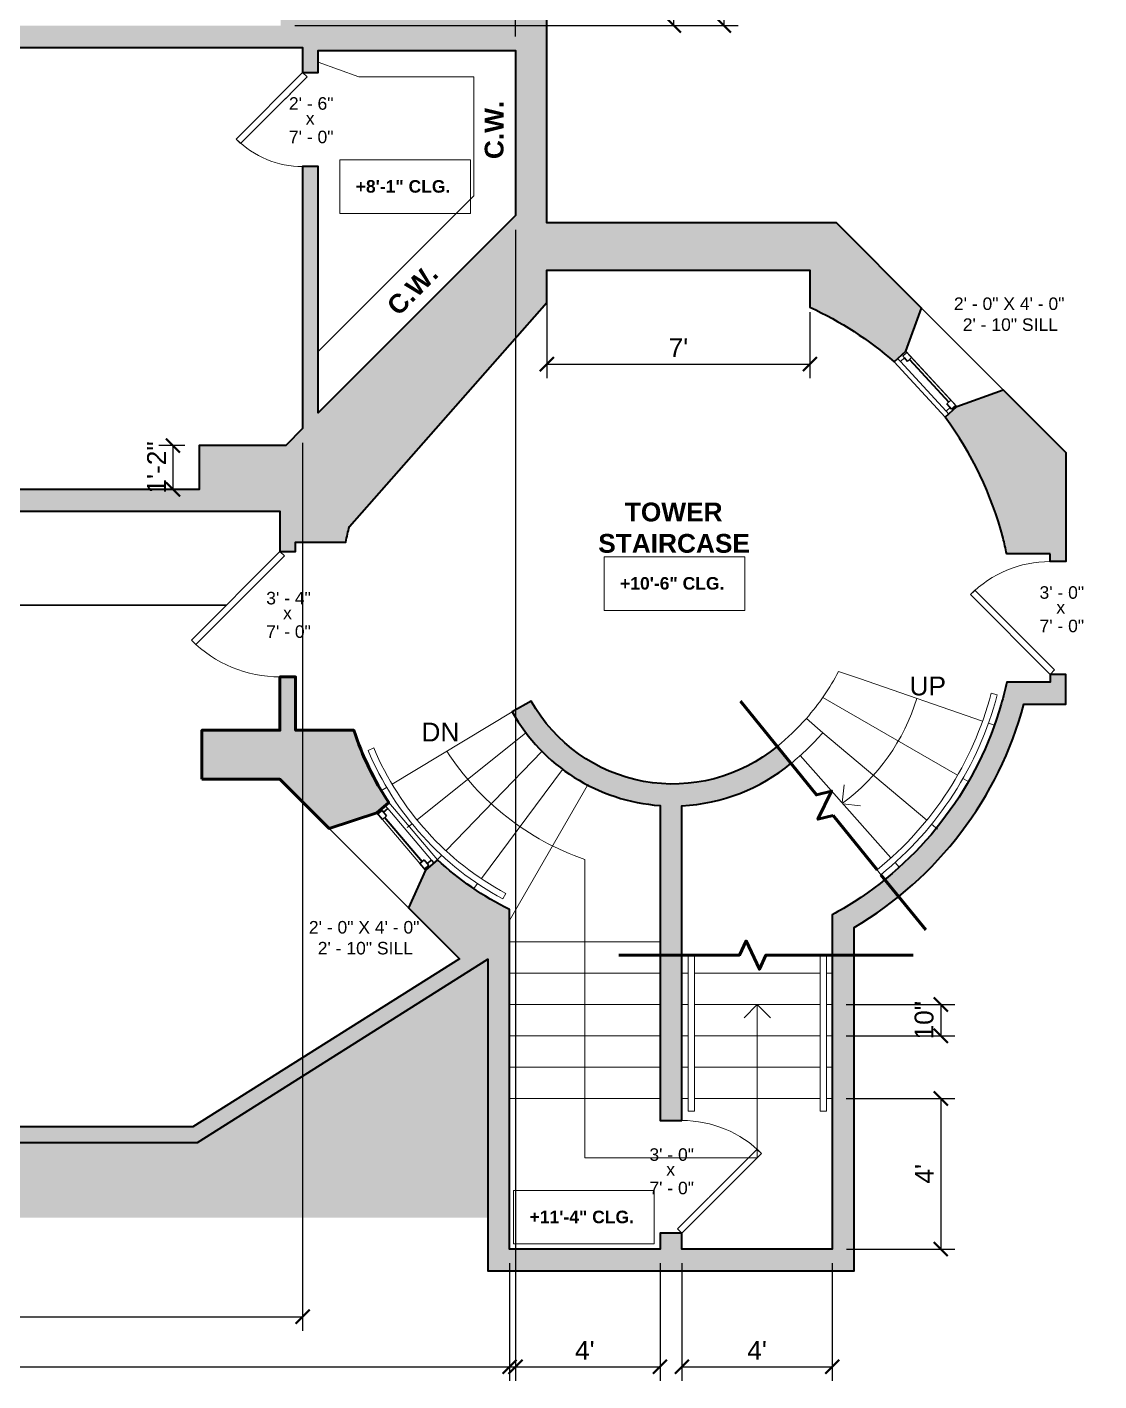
# Model space of a CAD drawing. Header units: inches. Extents: x -2078 to 106214, y -964 to 6385.
# Drawn here: x 40969 to 41311.2, y 3592.8 to 4024.7 of the extents above; entities that cross this region are included whole.
import ezdxf

# ---------------------------------------------------------------- set-up
doc = ezdxf.new("R2010")
doc.units = ezdxf.units.IN
doc.header["$MEASUREMENT"] = 0
doc.linetypes.add('HIDDEN2', pattern=[0.1875, 0.125, -0.0625])
for name, color, linetype, lineweight in [('A-ANNO', 2, 'Continuous', 5), ('A-ANNO-DIMS', 1, 'Continuous', 9), ('A-CASE', 4, 'Continuous', 9), ('A-DETAIL-1', 4, 'Continuous', 40), ('A-DETL-THIN', 151, 'Continuous', 9), ('A-DOOR', 1, 'Continuous', 18), ('A-GLAZ', 2, 'Continuous', 30), ('A-HIDDEN', 2, 'HIDDEN2', 18), ('A-STRS', 4, 'Continuous', 9), ('A-WALL', 3, 'Continuous', 40), ('A-WINDOWS', 2, 'Continuous', 18)]:
    doc.layers.add(name, color=color, linetype=linetype, lineweight=lineweight)
doc.layers.add('A-HATCH', color=9, linetype='Continuous')
doc.styles.add('Arial', font='arial.ttf')
doc.styles.add('Arial_1', font='arial.ttf', dxfattribs={"height": 0.0625})
doc.styles.add('Arial_2', font='arial.ttf', dxfattribs={"height": 2.999999999999998})
doc.styles.add('Arial_B', font='arialbd.ttf', dxfattribs={"height": 4.499999999999999})
doc.styles.add('Arial_B_1', font='arialbd.ttf', dxfattribs={"height": 3})
doc.styles.add('JC', font='arial.ttf', dxfattribs={"height": 0.125})
doc.dimstyles.new('JC-DIMS', dxfattribs={"dimtxt": 0.125, "dimasz": 0.09375, "dimexe": 0.09375, "dimexo": 0.09375, "dimgap": 0.046875, "dimtad": 1, "dimdec": 1, "dimzin": 0, "dimdsep": 46, "dimlunit": 4, "dimtxsty": 'JC', "dimblk": 'ARCHTICK', "dimcen": 0.09, "dimclrd": 1, "dimclre": 1, "dimclrt": 256, "dimadec": 0, "dimazin": 0, "dimtfac": 1, "dimtdec": 1, "dimtofl": 0, "dimtmove": 1, "dimatfit": 3, "dimfxl": 1, "dimtolj": 1, "dimtzin": 0, "dimarcsym": 0})

# ---------------------------------------------------------------- blocks, each defined once
blk = doc.blocks.new('JC_DOOR_SINGLE PANEL - SINGLE DOOR-1500334-4-2nd Floor - Auditorium')
at = {"layer": 'A-DOOR', "lineweight": 30}
for p, q in [((-6.213203435596375, 23.71320343565705), (-7.627416997969474, 22.29898987328396)), ((-7.627416997969474, 22.29898987328396), (13.5857864376269, 1.085786437687486)), ((15, 2.50000000006058), (-6.213203435596378, 23.71320343565705)), ((13.5857864376269, 1.085786437687486), (15, 2.50000000006058))]:
    blk.add_line(p, q, dxfattribs=at)
at = {"layer": 'A-DOOR', "lineweight": 9}
blk.add_arc((15, 2.50000000006058), 29.99999999999997, 135.0000000000004, 180.0000000000004, dxfattribs=at)
blk = doc.blocks.new('JC_DOOR_SINGLE PANEL - SINGLE DOOR-1511517-4-2nd Floor - Auditorium')
at = {"layer": 'A-DOOR', "lineweight": 30}
for p, q in [((-8.284271247461836, 30.78427124752256), (-9.698484809834936, 29.37005768514947)), ((20, 2.500000000060593), (-8.284271247461836, 30.78427124752256)), ((-9.698484809834936, 29.37005768514947), (18.5857864376269, 1.085786437687499)), ((18.5857864376269, 1.085786437687499), (20, 2.500000000060593))]:
    blk.add_line(p, q, dxfattribs=at)
at = {"layer": 'A-DOOR', "lineweight": 9}
blk.add_arc((20, 2.500000000060596), 39.99999999999996, 135.0000000000004, 180.0000000000005, dxfattribs=at)
blk = doc.blocks.new('JC_DOOR_SINGLE PANEL - SINGLE DOOR-1500512-4-2nd Floor - Auditorium')
at = {"layer": 'A-DOOR', "lineweight": 30}
for p, q in [((-7.455844122715644, 28.95584412277636), (-8.870057685088742, 27.54163056040327)), ((-8.870057685088742, 27.54163056040327), (16.58578643762691, 2.085786437687495)), ((18.00000000000001, 3.500000000060589), (-7.455844122715649, 28.95584412277636)), ((16.58578643762691, 2.085786437687495), (18.00000000000001, 3.500000000060589))]:
    blk.add_line(p, q, dxfattribs=at)
at = {"layer": 'A-DOOR', "lineweight": 9}
blk.add_arc((18.00000000000001, 3.500000000060588), 35.99999999999997, 134.9999999999997, 179.9999999999997, dxfattribs=at)
blk = doc.blocks.new('JC_FIXED WINDOW - MUNTIN - FIXED WINDOW-1488686-4-2nd Floor - Auditorium')
at = {"layer": 'A-GLAZ'}
for p, q in [((-12.00000000000005, 2.4575604111682), (-12.00000000000005, -2.500000000000146)), ((-9.250000000000131, 2.499999999999852), (-11.64436903734938, 2.499999999999852)), ((-11.50000000000012, 2.499999999999852), (-11.50000000000012, 0.7499999999998727)), ((-11.50000000000012, 0.7499999999998727), (-10.75000000000012, 0.7499999999998727)), ((-9.250000000000131, 0.7499999999998727), (-10.75000000000012, 0.7499999999998727)), ((-10.75000000000012, 0.7499999999998727), (-10.75000000000012, -1.000000000000034)), ((-9.250000000000131, 2.499999999999852), (-9.250000000000131, 0.7499999999998727)), ((9.25000000000032, 2.499999999999852), (11.53040599256397, 2.499999999999852)), ((9.25000000000032, 2.499999999999852), (9.25000000000032, 0.7499999999998653)), ((9.25000000000032, 0.7499999999998653), (11.50000000000018, 0.7499999999998653)), ((10.75000000000017, 0.7499999999998653), (10.75000000000017, -1.000000000000034)), ((11.50000000000018, 2.499999999999852), (11.50000000000018, 0.7499999999998653)), ((11.99999999999993, 2.463729070849168), (11.99999999999993, -2.500000000000146)), ((-12.00000000000005, -1.000000000000034), (-10.75000000000012, -1.000000000000034)), ((10.75000000000017, -1.000000000000034), (11.99999999999993, -1.000000000000034))]:
    blk.add_line(p, q, dxfattribs=at)
at = {"layer": 'A-GLAZ', "lineweight": 9}
for p, q in [((9.25000000000032, 2.499999999999852), (-9.250000000000133, 2.499999999999852)), ((10.75000000000017, -1.000000000000034), (-10.75000000000012, -1.000000000000034))]:
    blk.add_line(p, q, dxfattribs=at)
at = {"layer": 'A-GLAZ', "lineweight": 40}
blk.add_line((-9.250000000000131, 1.624999999998128), (9.250000000000322, 1.624999999998128), dxfattribs=at)
at = {"layer": 'A-WINDOWS'}
for p, q in [((11.53040599256454, 2.499999999999767), (-11.64436903735198, 2.499999999999767)), ((-12.00000000000005, -2.500000000000146), (11.99999999999993, -2.500000000000146))]:
    blk.add_line(p, q, dxfattribs=at)
blk = doc.blocks.new('JC_FIXED WINDOW - MUNTIN - FIXED WINDOW-V7-4-2nd Floor - Auditorium')
at = {"layer": 'A-GLAZ'}
for p, q in [((-9.250000000000131, 2.499999999999852), (-12.00000000000005, 2.499999999999852)), ((-11.50000000000012, 2.499999999999852), (-11.50000000000012, 0.7499999999998727)), ((-11.50000000000012, 0.7499999999998727), (-10.75000000000012, 0.7499999999998727)), ((-9.250000000000131, 0.7499999999998727), (-10.75000000000012, 0.7499999999998727)), ((-10.75000000000012, 0.7499999999998727), (-10.75000000000012, -1.000000000000034)), ((-9.250000000000131, 2.499999999999852), (-9.250000000000131, 0.7499999999998727)), ((9.25000000000032, 2.499999999999852), (11.99999999999993, 2.499999999999852)), ((9.25000000000032, 2.499999999999852), (9.25000000000032, 0.7499999999998653)), ((9.25000000000032, 0.7499999999998653), (11.50000000000018, 0.7499999999998653)), ((10.75000000000017, 0.7499999999998653), (10.75000000000017, -1.000000000000034)), ((11.50000000000018, 2.499999999999852), (11.50000000000018, 0.7499999999998653)), ((-12.00000000000005, -1.000000000000034), (-10.75000000000012, -1.000000000000034)), ((10.75000000000017, -1.000000000000034), (11.99999999999993, -1.000000000000034))]:
    blk.add_line(p, q, dxfattribs=at)
at = {"layer": 'A-GLAZ', "lineweight": 9}
for p, q in [((9.25000000000032, 2.499999999999852), (-9.250000000000133, 2.499999999999852)), ((10.75000000000017, -1.000000000000034), (-10.75000000000012, -1.000000000000034))]:
    blk.add_line(p, q, dxfattribs=at)
at = {"layer": 'A-GLAZ', "lineweight": 40}
blk.add_line((-9.250000000000131, 1.624999999998128), (9.250000000000322, 1.624999999998128), dxfattribs=at)
at = {"layer": 'A-WINDOWS'}
for p, q in [((11.99999999999993, 2.499999999999767), (-12.00000000000005, 2.499999999999767)), ((-12.00000000000005, -2.500000000000146), (11.99999999999993, -2.500000000000146))]:
    blk.add_line(p, q, dxfattribs=at)
blk = doc.blocks.new('JC_DOOR_SINGLE PANEL - SINGLE DOOR-1489136-4-2nd Floor - Auditorium')
at = {"layer": 'A-DOOR', "lineweight": 30}
for p, q in [((-8.870057685088748, -26.54163056040327), (16.5857864376269, -1.085786437687494)), ((18, -2.500000000060588), (-7.455844122715654, -27.95584412277636)), ((16.5857864376269, -1.085786437687494), (18, -2.500000000060588)), ((-7.455844122715649, -27.95584412277636), (-8.870057685088748, -26.54163056040327))]:
    blk.add_line(p, q, dxfattribs=at)
at = {"layer": 'A-DOOR', "lineweight": 9}
blk.add_arc((18, -2.500000000060589), 36.00000000000003, 180.0000000000003, 225, dxfattribs=at)
blk = doc.blocks.new('_ArchTick')
at = {"color": 0, "linetype": 'ByBlock', "const_width": 0.15}
blk.add_lwpolyline([(-0.5, -0.5), (0.5, 0.5)], dxfattribs=at)
blk = doc.blocks.new('*D1683')
at = {"layer": 'A-ANNO-DIMS', "color": 1, "lineweight": -2, "transparency": 16777216}
for p, q in [((41019.37293186503, 3891.237273629057), (41011.04608890446, 3891.237273629057)), ((41015.54608890446, 3891.237273629057), (41015.54608890446, 3877.237273629057)), ((41016.70294315385, 3877.237273629057), (41011.04608890446, 3877.237273629057))]:
    blk.add_line(p, q, dxfattribs=at)
at = {"layer": 'Defpoints', "color": 0, "transparency": 16777216}
for p in [(41023.87293186503, 3891.237273629057), (41015.54608890446, 3877.237273629057), (41021.20294315385, 3877.237273629057)]:
    blk.add_point(p, dxfattribs=at)
at = {"layer": 'A-ANNO-DIMS', "color": 1, "lineweight": -2, "transparency": 16777216, "xscale": 4.5, "yscale": 4.5, "zscale": 4.5}
for p, rotation in [((41015.54608890446, 3891.237273629057), 90), ((41015.54608890446, 3877.237273629057), 270)]:
    blk.add_blockref('_ArchTick', p, dxfattribs=dict(at, rotation=rotation))
at = {"layer": 'A-ANNO-DIMS', "color": 2, "transparency": 16777216, "insert": (41010.28381059605, 3884.237273629057), "char_height": 6, "width": 0.4008442219446325, "attachment_point": 5, "rotation": 90, "style": 'JC'}
blk.add_mtext('\\A1;1\'-2"', dxfattribs=at)
blk = doc.blocks.new('*D1689')
at = {"layer": 'A-ANNO-DIMS', "color": 1, "lineweight": -2, "transparency": 16777216}
for p, q in [((41061.94032268715, 4031.737273629054), (41061.94032268715, 4076.653479772387)), ((41124.91903848502, 4021.737273629054), (41124.91903848502, 4076.653479772387)), ((41061.94032268715, 4072.153479772387), (41124.91903848502, 4072.153479772387))]:
    blk.add_line(p, q, dxfattribs=at)
at = {"layer": 'Defpoints', "color": 0, "transparency": 16777216}
for p in [(41124.91903848502, 4072.153479772387), (41061.94032268715, 4027.237273629054), (41124.91903848502, 4017.237273629054)]:
    blk.add_point(p, dxfattribs=at)
at = {"layer": 'A-ANNO-DIMS', "color": 1, "lineweight": -2, "transparency": 16777216, "xscale": 4.5, "yscale": 4.5, "zscale": 4.5, "rotation": 180}
blk.add_blockref('_ArchTick', (41061.94032268715, 4072.153479772387), dxfattribs=at)
at = {"layer": 'A-ANNO-DIMS', "color": 1, "lineweight": -2, "transparency": 16777216, "xscale": 4.5, "yscale": 4.5, "zscale": 4.5}
blk.add_blockref('_ArchTick', (41124.91903848502, 4072.153479772387), dxfattribs=at)
at = {"layer": 'A-ANNO-DIMS', "color": 2, "transparency": 16777216, "insert": (41093.42968058609, 4077.468964083438), "char_height": 6, "width": 0.4008442219446325, "attachment_point": 5, "style": 'JC'}
blk.add_mtext('\\A1;5\'-3"', dxfattribs=at)
blk = doc.blocks.new('*D1691')
at = {"layer": 'A-ANNO-DIMS', "color": 1, "lineweight": -2, "transparency": 16777216}
for p, q in [((41056.94032268715, 3892.11999309756), (41056.94032268715, 3608.771189835277)), ((40682.91903848502, 3872.737273629055), (40682.91903848502, 3608.771189835277)), ((40682.91903848502, 3613.271189835277), (41056.94032268715, 3613.271189835277))]:
    blk.add_line(p, q, dxfattribs=at)
at = {"layer": 'Defpoints', "color": 0, "transparency": 16777216}
for p in [(41056.94032268715, 3896.61999309756), (40682.91903848502, 3877.237273629055), (41056.94032268715, 3613.271189835277)]:
    blk.add_point(p, dxfattribs=at)
at = {"layer": 'A-ANNO-DIMS', "color": 1, "lineweight": -2, "transparency": 16777216, "xscale": 4.5, "yscale": 4.5, "zscale": 4.5, "rotation": 180}
blk.add_blockref('_ArchTick', (40682.91903848502, 3613.271189835277), dxfattribs=at)
at = {"layer": 'A-ANNO-DIMS', "color": 1, "lineweight": -2, "transparency": 16777216, "xscale": 4.5, "yscale": 4.5, "zscale": 4.5}
blk.add_blockref('_ArchTick', (41056.94032268715, 3613.271189835277), dxfattribs=at)
at = {"layer": 'A-ANNO-DIMS', "color": 2, "transparency": 16777216, "insert": (40869.92968058609, 3618.586674146328), "char_height": 6, "width": 0.4873700672102141, "attachment_point": 5, "style": 'JC'}
blk.add_mtext('\\A1;31\'-2"', dxfattribs=at)
blk = doc.blocks.new('*D1697')
at = {"layer": 'A-ANNO-DIMS', "color": 1, "lineweight": -2, "transparency": 16777216}
for p, q in [((41124.91903848502, 3960.098708895437), (41124.91903848502, 3592.771189835277)), ((39901.91903848502, 3879.737273629056), (39901.91903848502, 3592.771189835277)), ((39901.91903848502, 3597.271189835277), (41124.91903848502, 3597.271189835277))]:
    blk.add_line(p, q, dxfattribs=at)
at = {"layer": 'Defpoints', "color": 0, "transparency": 16777216}
for p in [(41124.91903848502, 3964.598708895437), (39901.91903848502, 3884.237273629056), (41124.91903848502, 3597.271189835277)]:
    blk.add_point(p, dxfattribs=at)
at = {"layer": 'A-ANNO-DIMS', "color": 1, "lineweight": -2, "transparency": 16777216, "xscale": 4.5, "yscale": 4.5, "zscale": 4.5, "rotation": 180}
blk.add_blockref('_ArchTick', (39901.91903848502, 3597.271189835277), dxfattribs=at)
at = {"layer": 'A-ANNO-DIMS', "color": 1, "lineweight": -2, "transparency": 16777216, "xscale": 4.5, "yscale": 4.5, "zscale": 4.5}
blk.add_blockref('_ArchTick', (41124.91903848502, 3597.271189835277), dxfattribs=at)
at = {"layer": 'A-ANNO-DIMS', "color": 2, "transparency": 16777216, "insert": (40513.41903848502, 3602.584627761607), "char_height": 6, "width": 0.6604217577413769, "attachment_point": 5, "style": 'JC'}
blk.add_mtext('\\A1;101\'-11"', dxfattribs=at)
blk = doc.blocks.new('JC- existing door Tag_quad - JC- existing door Tag_quad-839775-4-2nd Floor - Auditorium')
at = {"layer": 'A-ANNO', "insert": (-0.02341994732511942, 0.03775386436731789), "char_height": 0.0625, "width": 0.05049999999999999, "attachment_point": 1, "style": 'Arial_1', "bg_fill": 3, "box_fill_scale": 1.25, "bg_fill_color": 256, "bg_fill_true_color": 13158600, "bg_fill_transparency": 0}
blk.add_mtext('x', dxfattribs=at)
blk = doc.blocks.new('*D1721')
at = {"layer": 'A-ANNO-DIMS', "color": 1, "lineweight": -2, "transparency": 16777216}
for p, q in [((41067.41903848504, 4243.2432335413), (41179.97307160436, 4243.2432335413)), ((41175.47307160436, 4025.237273629056), (41175.47307160436, 4243.2432335413)), ((41054.41903848504, 4025.237273629056), (41179.97307160436, 4025.237273629056))]:
    blk.add_line(p, q, dxfattribs=at)
at = {"layer": 'Defpoints', "color": 0, "transparency": 16777216}
for p in [(41062.91903848504, 4243.2432335413), (41175.47307160436, 4243.2432335413), (41049.91903848504, 4025.237273629056)]:
    blk.add_point(p, dxfattribs=at)
at = {"layer": 'A-ANNO-DIMS', "color": 1, "lineweight": -2, "transparency": 16777216, "xscale": 4.5, "yscale": 4.5, "zscale": 4.5}
for p, rotation in [((41175.47307160436, 4243.2432335413), 90), ((41175.47307160436, 4025.237273629056), 270)]:
    blk.add_blockref('_ArchTick', p, dxfattribs=dict(at, rotation=rotation))
at = {"layer": 'A-ANNO-DIMS', "color": 2, "transparency": 16777216, "insert": (41170.15963367802, 4134.240253585165), "char_height": 6, "width": 0.4873700672102141, "attachment_point": 5, "rotation": 90, "style": 'JC'}
blk.add_mtext('\\A1;18\'-2"', dxfattribs=at)
blk = doc.blocks.new('*D1723')
at = {"layer": 'A-ANNO-DIMS', "color": 1, "lineweight": -2, "transparency": 16777216}
for p, q in [((41054.41903848504, 4632.249193453544), (41195.97307160436, 4632.249193453544)), ((41191.47307160436, 4025.237273629056), (41191.47307160436, 4632.249193453544)), ((41054.41903848504, 4025.237273629056), (41195.97307160436, 4025.237273629056))]:
    blk.add_line(p, q, dxfattribs=at)
at = {"layer": 'Defpoints', "color": 0, "transparency": 16777216}
for p in [(41049.91903848504, 4632.249193453544), (41191.47307160436, 4632.249193453544), (41049.91903848504, 4025.237273629056)]:
    blk.add_point(p, dxfattribs=at)
at = {"layer": 'A-ANNO-DIMS', "color": 1, "lineweight": -2, "transparency": 16777216, "xscale": 4.5, "yscale": 4.5, "zscale": 4.5}
for p, rotation in [((41191.47307160436, 4632.249193453544), 90), ((41191.47307160436, 4025.237273629056), 270)]:
    blk.add_blockref('_ArchTick', p, dxfattribs=dict(at, rotation=rotation))
at = {"layer": 'A-ANNO-DIMS', "color": 2, "transparency": 16777216, "insert": (41186.15963367802, 4328.743233541288), "char_height": 6, "width": 0.4873700672102141, "attachment_point": 5, "rotation": 90, "style": 'JC'}
blk.add_mtext('\\A1;50\'-7"', dxfattribs=at)
blk = doc.blocks.new('*D1731')
at = {"layer": 'A-ANNO-DIMS', "color": 1, "lineweight": -2, "transparency": 16777216}
for p, q in [((41123.03881315676, 3630.363406969427), (41123.03881315676, 3592.771189835277)), ((41171.03881315676, 3630.363406969427), (41171.03881315676, 3592.771189835277)), ((41123.03881315676, 3597.271189835277), (41171.03881315676, 3597.271189835277))]:
    blk.add_line(p, q, dxfattribs=at)
at = {"layer": 'Defpoints', "color": 0, "transparency": 16777216}
for p in [(41123.03881315676, 3634.863406969427), (41171.03881315676, 3634.863406969427), (41171.03881315676, 3597.271189835277)]:
    blk.add_point(p, dxfattribs=at)
at = {"layer": 'A-ANNO-DIMS', "color": 1, "lineweight": -2, "transparency": 16777216, "xscale": 4.5, "yscale": 4.5, "zscale": 4.5, "rotation": 180}
blk.add_blockref('_ArchTick', (41123.03881315676, 3597.271189835277), dxfattribs=at)
at = {"layer": 'A-ANNO-DIMS', "color": 1, "lineweight": -2, "transparency": 16777216, "xscale": 4.5, "yscale": 4.5, "zscale": 4.5}
blk.add_blockref('_ArchTick', (41171.03881315676, 3597.271189835277), dxfattribs=at)
at = {"layer": 'A-ANNO-DIMS', "color": 2, "transparency": 16777216, "insert": (41147.03881315676, 3602.521189835277), "char_height": 6, "width": 0.4008442219446325, "attachment_point": 5, "style": 'JC'}
blk.add_mtext("\\A1;4'", dxfattribs=at)
blk = doc.blocks.new('*D1733')
at = {"layer": 'A-ANNO-DIMS', "color": 1, "lineweight": -2, "transparency": 16777216}
for p, q in [((41178.03881315676, 3630.363406969427), (41178.03881315676, 3592.771189835277)), ((41226.03881315676, 3630.363406969427), (41226.03881315676, 3592.771189835277)), ((41178.03881315676, 3597.271189835277), (41226.03881315676, 3597.271189835277))]:
    blk.add_line(p, q, dxfattribs=at)
at = {"layer": 'Defpoints', "color": 0, "transparency": 16777216}
for p in [(41178.03881315676, 3634.863406969427), (41226.03881315676, 3634.863406969427), (41226.03881315676, 3597.271189835277)]:
    blk.add_point(p, dxfattribs=at)
at = {"layer": 'A-ANNO-DIMS', "color": 1, "lineweight": -2, "transparency": 16777216, "xscale": 4.5, "yscale": 4.5, "zscale": 4.5, "rotation": 180}
blk.add_blockref('_ArchTick', (41178.03881315676, 3597.271189835277), dxfattribs=at)
at = {"layer": 'A-ANNO-DIMS', "color": 1, "lineweight": -2, "transparency": 16777216, "xscale": 4.5, "yscale": 4.5, "zscale": 4.5}
blk.add_blockref('_ArchTick', (41226.03881315676, 3597.271189835277), dxfattribs=at)
at = {"layer": 'A-ANNO-DIMS', "color": 2, "transparency": 16777216, "insert": (41202.03881315676, 3602.521189835277), "char_height": 6, "width": 0.4008442219446325, "attachment_point": 5, "style": 'JC'}
blk.add_mtext("\\A1;4'", dxfattribs=at)
blk = doc.blocks.new('*D1735')
at = {"layer": 'A-ANNO-DIMS', "color": 1, "lineweight": -2, "transparency": 16777216}
for p, q in [((41134.91903848502, 3937.762197714736), (41134.91903848502, 3912.698292716426)), ((41218.91903848502, 3933.737273629054), (41218.91903848502, 3912.698292716426)), ((41134.91903848502, 3917.198292716426), (41218.91903848502, 3917.198292716426))]:
    blk.add_line(p, q, dxfattribs=at)
at = {"layer": 'Defpoints', "color": 0, "transparency": 16777216}
for p in [(41134.91903848502, 3942.262197714736), (41218.91903848502, 3938.237273629054), (41218.91903848502, 3917.198292716426)]:
    blk.add_point(p, dxfattribs=at)
at = {"layer": 'A-ANNO-DIMS', "color": 1, "lineweight": -2, "transparency": 16777216, "xscale": 4.5, "yscale": 4.5, "zscale": 4.5, "rotation": 180}
blk.add_blockref('_ArchTick', (41134.91903848502, 3917.198292716426), dxfattribs=at)
at = {"layer": 'A-ANNO-DIMS', "color": 1, "lineweight": -2, "transparency": 16777216, "xscale": 4.5, "yscale": 4.5, "zscale": 4.5}
blk.add_blockref('_ArchTick', (41218.91903848502, 3917.198292716426), dxfattribs=at)
at = {"layer": 'A-ANNO-DIMS', "color": 2, "transparency": 16777216, "insert": (41176.91903848502, 3922.448292716426), "char_height": 6, "width": 0.4008442219446325, "attachment_point": 5, "style": 'JC'}
blk.add_mtext("\\A1;7'", dxfattribs=at)
blk = doc.blocks.new('*D1737')
at = {"layer": 'A-ANNO-DIMS', "color": 1, "lineweight": -2, "transparency": 16777216}
for p, q in [((41230.52409959654, 3682.863406969429), (41265.19316862471, 3682.863406969429)), ((41260.69316862471, 3682.863406969429), (41260.69316862471, 3634.863406969429)), ((41230.53881315677, 3634.863406969429), (41265.19316862471, 3634.863406969429))]:
    blk.add_line(p, q, dxfattribs=at)
at = {"layer": 'Defpoints', "color": 0, "transparency": 16777216}
for p in [(41226.02409959654, 3682.863406969429), (41226.03881315677, 3634.863406969429), (41260.69316862471, 3634.863406969429)]:
    blk.add_point(p, dxfattribs=at)
at = {"layer": 'A-ANNO-DIMS', "color": 1, "lineweight": -2, "transparency": 16777216, "xscale": 4.5, "yscale": 4.5, "zscale": 4.5}
for p, rotation in [((41260.69316862471, 3682.863406969429), 90), ((41260.69316862471, 3634.863406969429), 270)]:
    blk.add_blockref('_ArchTick', p, dxfattribs=dict(at, rotation=rotation))
at = {"layer": 'A-ANNO-DIMS', "color": 2, "transparency": 16777216, "insert": (41255.4431686247, 3658.863406969416), "char_height": 6, "width": 0.4008442219446325, "attachment_point": 5, "rotation": 90, "style": 'JC'}
blk.add_mtext("\\A1;4'", dxfattribs=at)
blk = doc.blocks.new('*D1739')
at = {"layer": 'A-ANNO-DIMS', "color": 1, "lineweight": -2, "transparency": 16777216}
for p, q in [((41230.52409959654, 3712.863406969429), (41265.19316862473, 3712.863406969429)), ((41260.69316862473, 3712.863406969429), (41260.69316862473, 3702.863406969429)), ((41230.52409959654, 3702.863406969429), (41265.19316862473, 3702.863406969429))]:
    blk.add_line(p, q, dxfattribs=at)
at = {"layer": 'Defpoints', "color": 0, "transparency": 16777216}
for p in [(41226.02409959654, 3712.863406969429), (41226.02409959654, 3702.863406969429), (41260.69316862473, 3702.863406969429)]:
    blk.add_point(p, dxfattribs=at)
at = {"layer": 'A-ANNO-DIMS', "color": 1, "lineweight": -2, "transparency": 16777216, "xscale": 4.5, "yscale": 4.5, "zscale": 4.5}
for p, rotation in [((41260.69316862473, 3712.863406969429), 90), ((41260.69316862473, 3702.863406969429), 270)]:
    blk.add_blockref('_ArchTick', p, dxfattribs=dict(at, rotation=rotation))
at = {"layer": 'A-ANNO-DIMS', "color": 2, "transparency": 16777216, "insert": (41255.37973069831, 3707.863406969429), "char_height": 6, "width": 0.4873700672102141, "attachment_point": 5, "rotation": 90, "style": 'JC'}
blk.add_mtext('\\A1;10"', dxfattribs=at)

msp = doc.modelspace()

# ---------------------------------------------------------------- hatches: boundary and pattern name
at = {"layer": 'A-HATCH'}
h = msp.add_hatch(color=256, dxfattribs=at)
h.dxf.hatch_style = 1
h.paths.add_polyline_path([(41134.91903848502, 3936.900187114163), (41134.91903848502, 3947.237273629054), (41218.91903848502, 3947.237273629054), (41218.91903848505, 3935.361344698033, -0.07180435092057919), (41245.83620046031, 3917.904494706017), (41249.53189709822, 3921.313050706769), (41254.54439866293, 3935.084785570806), (41227.39191060468, 3962.237273629054), (41134.91903848502, 3962.237273629054), (41134.91903848502, 4027.237273629054), (41062.91903848502, 4027.237273629054), (41062.91903848504, 4602.749193453542), (41058.91903848504, 4602.749193453542), (41058.91903848504, 4641.249193453542), (40292.91903848504, 4641.249193453544), (40292.91903848504, 4632.249193453544), (40465.91903848504, 4632.249193453544), (40465.91903848504, 4615.758876473729), (40355.25973029262, 4562.475934358434), (40357.42889214706, 4557.970966339764), (40511.69171810707, 4632.249193453544), (41049.91903848504, 4632.249193453542), (41049.91903848504, 4420.243233541298), (41018.59589210423, 4420.243233541298), (40958.16903848502, 4477.243233541298), (40951.91903848502, 4477.243233541298), (40951.91903848502, 4390.743233541299), (40959.91903848502, 4390.743233541299), (40959.91903848502, 4415.243233541299), (41049.91903848504, 4415.243233541298), (41049.91903848502, 4248.243233541298), (40959.91903848502, 4248.243233541299), (40959.91903848502, 4272.743233541299), (40951.91903848502, 4272.743233541299), (40951.91903848502, 4185.743233541299), (40959.41903848502, 4185.743233541299), (41018.62007605542, 4243.243233541298), (41049.91903848504, 4243.243233541299), (41049.91903848502, 4025.237273629054), (40535.36719305783, 4025.237273629056), (40360.16493940366, 4099.606218048415), (40358.21128376122, 4095.003693781153), (40465.91903848502, 4049.284464390414), (40465.91903848502, 4025.237273629056), (40179.91903848504, 4025.237273629057), (40179.91903848504, 4081.237273629058), (40272.91903848504, 4081.237273629057), (40272.91903848504, 4086.237273629057), (40179.91903848504, 4086.237273629058), (40179.91903848504, 4170.684261826362), (40334.27815757146, 4105.162703121874), (40336.2318132139, 4109.765227389136), (40179.91903848504, 4176.116063713388), (40179.91903848504, 4179.237273629057), (40172.91903848504, 4179.237273629057), (40172.91903848504, 3964.237273629055), (40163.91903848504, 3964.237273629055), (40163.91903848504, 3960.237273629055), (40172.91903848504, 3960.237273629055), (40172.91903848504, 3884.237273629056), (39901.91903848504, 3884.237273629056), (39901.91903848504, 3924.619328986024), (39960.41332402315, 3978.237273629056), (39982.91903848504, 3978.237273629056), (39982.91903848504, 3982.237273629056), (39958.85742813043, 3982.237273629056), (39901.91903848504, 3930.045518554431), (39901.91903848504, 4632.249193453546), (40172.91903848504, 4632.249193453545), (40172.91903848504, 4616.249193453545), (40179.91903848504, 4616.249193453545), (40179.91903848504, 4632.249193453545), (40256.91903848504, 4632.249193453545), (40256.91903848504, 4641.249193453545), (39887.91903848504, 4641.249193453546), (39887.91903848504, 3870.237273629056), (40391.66903848504, 3870.237273629055), (40391.66903848504, 3877.237273629055), (40310.91903848504, 3877.237273629055), (40310.91903848504, 3884.237273629055), (40305.91903848502, 3884.237273629055), (40305.91903848504, 3877.237273629055), (40179.91903848504, 3877.237273629055), (40179.91903848504, 4018.237273629057), (40305.91903848504, 4018.237273629056), (40305.91903848504, 4017.237273629055), (40310.91903848504, 4017.237273629055), (40310.91903848504, 4018.237273629056), (40677.91903848504, 4018.237273629055), (40677.91903848504, 3917.237273629055), (40682.91903848504, 3917.237273629055), (40682.91903848504, 4018.237273629055), (41056.94032268715, 4018.237273629054), (41056.94032268715, 4010.237273629054), (41061.94032268715, 4010.237273629054), (41061.94032268715, 4017.237273629054), (41124.91903848502, 4017.237273629054), (41124.91903848502, 3964.598708895437), (41061.94032268715, 3901.61999309756), (41061.94032268715, 3980.237273629054), (41056.94032268715, 3980.237273629054), (41056.94032268715, 3896.61999309756), (41051.55760321865, 3891.237273629055), (41023.87293186501, 3891.237273629055), (41023.87293186501, 3877.237273629055), (40960.1911963661, 3877.237273629055), (40960.1911963661, 3870.237273629055), (41049.69959196319, 3870.237273629055), (41049.69959196319, 3857.408926610782), (41054.69959196319, 3857.408926610782), (41054.69959196319, 3860.408926610782), (41070.69959196319, 3860.408926610776, -0.01218287985108717), (41071.86516038867, 3865.40892661078)])
h = msp.add_hatch(color=256, dxfattribs=at)
h.dxf.hatch_style = 1
edge = h.paths.add_edge_path()
edge.add_line((41295.59044669624, 3856.703486699713), (41281.74296207134, 3856.70348669972))
edge.add_arc((41171.91176813229, 3833.399082254526), 112.2763841091345, 11.97956618984739, 14.60156533403099)
edge.add_arc((41171.91176813226, 3833.399082254462), 112.2763841091788, 14.60156533405891, 36.55003034739228)
edge.add_line((41262.10755949412, 3900.262417867034), (41265.80325613204, 3903.67097386776))
edge.add_line((41265.80325613204, 3903.67097386776), (41280.57993800352, 3909.049246230201))
edge.add_line((41280.57993800352, 3909.049246230201), (41300.59044669624, 3889.038737537484))
edge.add_line((41300.59044669624, 3889.038737537484), (41300.59044669624, 3854.203486699713))
edge.add_line((41300.59044669624, 3854.203486699713), (41295.59044669624, 3854.203486699713))
edge.add_line((41295.59044669624, 3854.203486699713), (41295.59044669624, 3856.703486699713))
h = msp.add_hatch(color=256, dxfattribs=at)
h.dxf.hatch_style = 1
h.paths.add_polyline_path([(41123.03881315676, 3743.188952316342, -0.0714321151914388), (41099.99507575581, 3759.000933016892), (41096.15783578521, 3755.739774201676), (41090.78844546819, 3743.679926096201), (41106.9752412393, 3727.493130325099), (41021.91903848502, 3673.863406969428), (40920.91903848502, 3673.863406969428), (40920.91903848502, 3703.863406969428), (40655.91903848502, 3703.863406969429), (40655.91903848502, 3698.863406969429), (40915.91903848502, 3698.863406969428), (40915.91903848502, 3668.863406969428), (41023.36374088352, 3668.863406969428), (41116.03909038882, 3727.297162473638), (41116.03909038882, 3627.863406969428), (41233.03881315676, 3627.863406969427), (41233.03881315676, 3737.447483715287, 0.1958997572343922), (41287.23904715793, 3808.703486699723), (41300.59044669624, 3808.703486699713), (41300.59044669624, 3818.203486699713), (41295.59044669624, 3818.203486699713), (41295.59044669624, 3815.703486699713), (41281.7447535409, 3815.703486699713, -0.0161748765521223), (41279.9724374277, 3808.703486699718, -0.1818105194030607), (41233.03881315677, 3745.668838709522, -0.01822441816045468), (41226.03881315676, 3741.52363814877), (41226.03881315676, 3634.863406969427), (41178.03881315676, 3634.863406969427), (41178.03881315676, 3639.863406969427), (41171.03881315676, 3639.863406969427), (41171.03881315676, 3634.863406969427), (41123.03881315676, 3634.863406969427)])
h = msp.add_hatch(color=256, dxfattribs=at)
h.dxf.hatch_style = 1
edge = h.paths.add_edge_path()
edge.add_line((41024.75780743785, 3784.76877960121), (41049.69959196319, 3784.76877960121))
edge.add_line((41049.69959196319, 3784.76877960121), (41065.38849109279, 3769.079880471602))
edge.add_line((41065.38849109279, 3769.079880471602), (41080.61564376515, 3774.027482292398))
edge.add_line((41080.61564376515, 3774.027482292398), (41084.45288373575, 3777.288641107614))
edge.add_arc((41166.57376057614, 3831.33250662681), 98.30858463680173, 198.3340272752552, 213.3489713329453, ccw=False)
edge.add_line((41073.25543433588, 3800.408926610782), (41054.69959196319, 3800.408926610782))
edge.add_line((41054.69959196319, 3800.408926610782), (41054.69959196319, 3817.408926610782))
edge.add_line((41054.69959196319, 3817.408926610782), (41049.69959196319, 3817.408926610782))
edge.add_line((41049.69959196319, 3817.408926610782), (41049.69959196319, 3800.408926610782))
edge.add_line((41049.69959196319, 3800.408926610782), (41024.75780743785, 3800.408926610782))
edge.add_line((41024.75780743785, 3800.408926610782), (41024.75780743785, 3784.76877960121))
h = msp.add_hatch(color=256, dxfattribs=at)
h.dxf.hatch_style = 1
edge = h.paths.add_edge_path()
edge.add_line((41178.03881315676, 3675.863406969427), (41178.03881315676, 3776.293474733933))
edge.add_arc((41175.18750686559, 3835.182894474666), 58.95840656739531, 272.7719806971686, 309.6776802914935)
edge.add_line((41212.83056559699, 3789.805655308857), (41208.42497318354, 3795.246108853082))
edge.add_arc((41175.18750686557, 3835.182894474665), 51.95840656739471, 209.4060101084322, 309.76898466929407, ccw=False)
edge.add_line((41129.92330125178, 3809.67156947624), (41123.82516506498, 3806.234603510838))
edge.add_arc((41175.18750686556, 3835.18289447468), 58.95840656740751, 209.4060101084361, 265.9649648991461)
edge.add_line((41171.03881315676, 3776.370633461533), (41171.03881315676, 3675.863406969427))
edge.add_line((41171.03881315676, 3675.863406969427), (41178.03881315676, 3675.863406969427))
h = msp.add_hatch(dxfattribs=at)
h.set_pattern_fill('EARTH', color=254, scale=64, style=0, pattern_type=2)
h.set_pattern_definition([(0, (41433.55296056836, 4952.683871279725), (3, 3), [3, -3]), (0, (41433.55296056836, 4953.808871279725), (3, 3), [3, -3]), (0, (41433.55296056836, 4954.933871279725), (3, 3), [3, -3]), (90, (41433.92796056836, 4955.308871279725), (-3, 3), [3, -3]), (90, (41435.05296056836, 4955.308871279725), (-3, 3), [3, -3]), (90, (41436.17796056836, 4955.308871279725), (-3, 3), [3, -3])])
h.paths.add_polyline_path([(41116.03881315676, 3644.863406969426), (41116.03881315676, 3727.296987672995), (41023.36374088352, 3668.863406969427), (40915.91903848502, 3668.863406969427), (40915.91903848502, 3698.863406969427), (40655.91903848502, 3698.863406969427), (40655.91903848502, 3644.863406969427), (41036.93208560454, 3644.863406969426)])

# ---------------------------------------------------------------- linework, layer by layer
at = {"layer": 'A-ANNO'}
for p, q in [((41229.16754265566, 3777.230775650028), (41229.81165828608, 3782.922747846568)), ((41229.43744693983, 3776.926799607744), (41235.09893969074, 3776.286133095959)), ((41202.10477816479, 3712.863406969427), (41197.86213747767, 3708.620766282307)), ((41202.10477816479, 3712.863406969427), (41206.34741885192, 3708.620766282308))]:
    msp.add_line(p, q, dxfattribs=at)
at = {"layer": 'A-ANNO', "flags": 128}
for points in [[(41068.76732179166, 3982.36448043475), (41110.50338478379, 3982.36448043475), (41110.50338478379, 3965.296133978056), (41068.76732179166, 3965.296133978056)], [(41153.1620167794, 3855.713031802219), (41198.07288292114, 3855.713031802219), (41198.07288292114, 3838.644685345526), (41153.1620167794, 3838.644685345526)]]:
    msp.add_lwpolyline(points, close=True, dxfattribs=at)
at = {"layer": 'A-ANNO'}
msp.add_arc((41190.42419146835, 3829.864103411512), 65.55486580983906, 306.3727691064913, 342.8536222889275, dxfattribs=at)
at = {"layer": 'A-CASE', "lineweight": 9}
for p, q in [((41061.94032268715, 4013.602189932257), (41074.83462028272, 4008.909049415698)), ((41111.62689850446, 4008.909049415698), (41074.83462028272, 4008.909049415698)), ((41111.62689850446, 3970.909049415697), (41111.62689850446, 4008.909049415698)), ((41061.94032268715, 3921.222473598387), (41111.62689850446, 3970.909049415697))]:
    msp.add_line(p, q, dxfattribs=at)
at = {"layer": 'A-DETAIL-1', "lineweight": 60}
for p, q in [((41226.29041513363, 3773.184125388684), (41240.32420440078, 3755.853838927266)), ((41241.58284620228, 3754.299545745494), (41255.86847351296, 3736.658265200205))]:
    msp.add_line(p, q, dxfattribs=at)
for points in [[(41226.29041513363, 3773.184125388684), (41221.43893650224, 3771.974515910686), (41225.82264797013, 3780.962456373678), (41220.97116933875, 3779.752846895679), (41196.71235675427, 3809.709985577163)], [(41157.86847351296, 3728.658265200208), (41196.41610827815, 3728.658265200207), (41198.52919958685, 3733.18980413539), (41202.75538220425, 3724.126726265024), (41204.86847351296, 3728.658265200207), (41251.86847351296, 3728.658265200205)]]:
    msp.add_lwpolyline(points, dxfattribs=at)
at = {"layer": 'A-DETL-THIN'}
for p, q in [((41254.54439866293, 3935.084785570806), (41249.5318970982, 3921.313050706773)), ((41280.57993800352, 3909.049246230201), (41254.54439866293, 3935.084785570806)), ((41249.5318970982, 3921.313050706773), (41265.80325613204, 3903.67097386776)), ((41096.15783578521, 3755.739774201679), (41080.61564376515, 3774.027482292398)), ((41065.38849109279, 3769.079880471602), (41090.78844546819, 3743.679926096201))]:
    msp.add_line(p, q, dxfattribs=at)
at = {"layer": 'A-DETL-THIN', "color": 3}
msp.add_line((41223.0183267267, 3799.553710469658), (41217.76074583165, 3804.175165125002), dxfattribs=at)
at = {"layer": 'A-DETL-THIN'}
for points in [[(41276.78333301409, 3812.186377106882, -0.1598352304798832), (41240.32420440078, 3755.853838927266), (41241.58284620228, 3754.299545745498, 0.1598292227746637), (41278.71743102754, 3811.677196515768)], [(41121.83347634401, 3748.311930243457, -0.1712566743923677), (41079.63891412418, 3794.775132424431), (41077.81174221884, 3793.960758314981, 0.1709904994962371), (41120.83432537467, 3746.578465176304)]]:
    msp.add_lwpolyline(points, format="xyb", close=True, dxfattribs=at)
for points in [[(41182.03881315676, 3678.863406969427), (41182.03881315676, 3728.658265200207), (41180.03881315676, 3728.658265200207), (41180.03881315676, 3678.863406969427)], [(41224.17074317283, 3728.658265200206), (41222.17074317283, 3728.658265200206), (41222.17074317283, 3678.863406969427), (41224.17074317283, 3678.863406969427)]]:
    msp.add_lwpolyline(points, close=True, dxfattribs=at)
at = {"layer": 'A-DETL-THIN', "color": 3}
for centre, radius, start in [((41160.73806791224, 3854.298544221096), 75.92060938316827, 308.9222856708743), ((41160.73806791224, 3854.298544221094), 82.92060938316519, 308.9286807534196)]:
    msp.add_arc(centre, radius, start, 318.684276670968, dxfattribs=at)
at = {"layer": 'A-STRS', "lineweight": 9}
for p, q in [((41234.72254401523, 3816.853587868567), (41228.03552964859, 3819.156111565463)), ((41234.72254401523, 3816.853587868569), (41273.98712378513, 3803.333708829574)), ((41222.98972868104, 3810.83971703217), (41266.00879311199, 3786.002648602681)), ((41123.82516506498, 3806.234603510838), (41085.48227617523, 3783.195871557233)), ((41275.87762470782, 3802.682757158944), (41278.09537258297, 3801.919125326212)), ((41128.20494824929, 3799.563617519146), (41093.45978968445, 3771.819175084454)), ((41223.01832672674, 3799.553710469627), (41256.18253410862, 3771.725636287194)), ((41102.74294290695, 3761.972429349922), (41133.33736288459, 3793.6538786696)), ((41215.79371210287, 3792.292871067488), (41244.75749086252, 3759.672807757594)), ((41114.0112605441, 3753.094147056408), (41139.95648637603, 3787.908494423128)), ((41267.74027224509, 3785.002978659086), (41269.32373897173, 3784.088763718213)), ((41083.76769583895, 3782.165647755004), (41082.08720148916, 3781.155904879726)), ((41123.03881315675, 3739.721913480234), (41148.13160156387, 3783.183897904938)), ((41091.89704266809, 3770.571302102251), (41090.30648415326, 3769.301221291679)), ((41257.71450091469, 3770.44016350525), (41259.58854921571, 3768.867650267059)), ((41099.93068725109, 3759.060253368154), (41101.35359236898, 3760.533714751376)), ((41246.08485157676, 3758.177885741627), (41247.43092346656, 3756.661890517751)), ((41111.58640021368, 3749.84037195321), (41112.81546128189, 3751.489575519238)), ((41171.05352671698, 3732.863406969427), (41123.05352671698, 3732.863406969427)), ((41123.05352671698, 3722.863406969427), (41171.05352671698, 3722.863406969427)), ((41180.03881315676, 3722.863406969427), (41178.02409959653, 3722.863406969427)), ((41222.17074317283, 3722.863406969427), (41182.03881315676, 3722.863406969427)), ((41226.02409959653, 3722.863406969427), (41224.17074317283, 3722.863406969427)), ((41123.05352671698, 3712.863406969427), (41171.05352671698, 3712.863406969427)), ((41180.03881315676, 3712.863406969427), (41178.02409959653, 3712.863406969427)), ((41222.17074317283, 3712.863406969427), (41182.03881315676, 3712.863406969427)), ((41226.02409959653, 3712.863406969427), (41224.17074317283, 3712.863406969427)), ((41123.05352671698, 3702.863406969427), (41171.05352671698, 3702.863406969427)), ((41180.03881315676, 3702.863406969427), (41178.02409959653, 3702.863406969427)), ((41222.17074317283, 3702.863406969427), (41182.03881315676, 3702.863406969427)), ((41226.02409959653, 3702.863406969427), (41224.17074317283, 3702.863406969427)), ((41123.05352671698, 3692.863406969427), (41171.05352671698, 3692.863406969427)), ((41180.03881315676, 3692.863406969427), (41178.02409959653, 3692.863406969427)), ((41222.17074317283, 3692.863406969427), (41182.03881315676, 3692.863406969427)), ((41226.02409959653, 3692.863406969427), (41224.17074317283, 3692.863406969427)), ((41123.05352671698, 3682.863406969427), (41171.05352671698, 3682.863406969427)), ((41180.03881315676, 3682.863406969427), (41178.02409959653, 3682.863406969427)), ((41222.17074317283, 3682.863406969427), (41182.03881315676, 3682.863406969427)), ((41226.02409959653, 3682.863406969427), (41224.17074317283, 3682.863406969427))]:
    msp.add_line(p, q, dxfattribs=at)
msp.add_arc((41160.73806791224, 3854.298544221096), 75.92060938316827, 318.684276670968, 332.4266383955785, dxfattribs=at)
at = {"layer": 'A-WALL'}
for points in [[(41295.59044669624, 3856.703486699713), (41281.74296207134, 3856.70348669972, 0.01144112868580632), (41280.56188142089, 3861.703486699717, 0.0960621044652725), (41262.10755949412, 3900.262417867034), (41265.80325613204, 3903.67097386776), (41280.57993800352, 3909.049246230201), (41300.59044669624, 3889.038737537484), (41300.59044669624, 3854.203486699713), (41295.59044669624, 3854.203486699713)], [(41178.03881315676, 3675.863406969427), (41178.03881315676, 3776.293474733933, 0.1624379934883593), (41212.83056559699, 3789.805655308857), (41208.42497318354, 3795.246108853082, -0.4682372406992151), (41129.92330125178, 3809.67156947624), (41123.82516506498, 3806.234603510838, 0.2519200974736577), (41171.03881315676, 3776.370633461533), (41171.03881315676, 3675.863406969427)]]:
    msp.add_lwpolyline(points, format="xyb", close=True, dxfattribs=at)
at = {"layer": 'A-WALL', "lineweight": 60}
msp.add_lwpolyline([(41024.75780743785, 3784.76877960121), (41049.69959196319, 3784.76877960121), (41065.38849109279, 3769.079880471602), (41080.61564376515, 3774.027482292398), (41084.45288373575, 3777.288641107614, -0.06560894896814376), (41073.25543433588, 3800.408926610782), (41054.69959196319, 3800.408926610782), (41054.69959196319, 3817.408926610782), (41049.69959196319, 3817.408926610782), (41049.69959196319, 3800.408926610782), (41024.75780743785, 3800.408926610782)], format="xyb", close=True, dxfattribs=at)

# ---------------------------------------------------------------- block references
at = {"layer": 'A-WINDOWS'}
for name, p, rotation in [('JC_FIXED WINDOW - MUNTIN - FIXED WINDOW-1488686-4-2nd Floor - Auditorium', (41255.8095963146, 3910.778389519215), 312.6854712988609), ('JC_FIXED WINDOW - MUNTIN - FIXED WINDOW-V7-4-2nd Floor - Auditorium', (41090.31901015299, 3766.525808726832), 130.3602440022546)]:
    msp.add_blockref(name, p, dxfattribs=dict(at, rotation=rotation))

# ---------------------------------------------------------------- texts
at = {"layer": 'A-ANNO', "char_height": 5.999999999999999, "width": 22.624, "attachment_point": 1, "style": 'Arial_B'}
for insert, rotation in [((41115.07242544209, 3982.623912478469), 90), ((41083.2711832221, 3936.504974761956), 45.00000000000003)]:
    msp.add_mtext('C.W.', dxfattribs=dict(at, insert=insert, rotation=rotation))
at = {"layer": 'A-ANNO', "attachment_point": 1}
for s, insert, char_height, width, style in [('+8\'-1" CLG.', (41073.88732179166, 3975.911147101416), 4, 37.97599999999999, 'Arial_B_1'), ('2\' - 0" X 4\' - 0"', (41264.86781687108, 3938.478125477312), 3.999999999999997, 44.64199999999996, 'Arial_2'), ('2\' - 10" SILL', (41267.70115020442, 3931.811458810645), 3.999999999999997, 37.97599999999997, 'Arial_2'), ('TOWER ', (41159.81922220293, 3873.020337846829), 5.999999999999999, 41.20799999999999, 'Arial_B'), ('STAIRCASE', (41151.31922220293, 3863.020337846829), 5.999999999999999, 58.78199999999998, 'Arial_B'), ('+10\'-6" CLG.', (41158.28201677941, 3849.259698468886), 4, 41.81399999999999, 'Arial_B_1'), ('UP', (41250.70957458531, 3817.507630385028), 5.999999999999999, 14.342, 'Arial'), ('DN', (41094.87922604172, 3802.80700770527), 5.999999999999999, 14.948, 'Arial'), ('2\' - 0" X 4\' - 0"', (41058.93033476622, 3739.522654057451), 3.999999999999997, 44.64199999999996, 'Arial_2'), ('2\' - 10" SILL', (41061.76366809955, 3732.855987390785), 3.999999999999997, 37.97599999999997, 'Arial_2'), ('+11\'-4" CLG.', (41129.40019073829, 3647.094991161901), 4, 41.81399999999999, 'Arial_B_1')]:
    msp.add_mtext(s, dxfattribs=dict(at, insert=insert, char_height=char_height, width=width, style=style))
at = {"layer": 'A-ANNO', "char_height": 3.999999999999997, "width": 17.97799999999998, "attachment_point": 1, "style": 'Arial_2', "bg_fill": 3, "box_fill_scale": 1.25, "bg_fill_color": 256, "bg_fill_true_color": 13158600, "bg_fill_transparency": 0}
for s, insert in [('3\' - 4"', (41045.31397098211, 3844.546062567315)), ('3\' - 0"', (41292.20482571516, 3846.340622656246)), ('7\' - 0"', (41292.20482571516, 3835.659143909147)), ('7\' - 0"', (41045.31397098211, 3833.864583820217))]:
    msp.add_mtext(s, dxfattribs=dict(at, insert=insert))

# ---------------------------------------------------------------- dimensions: what is measured, and where the dimension line sits
at = {"layer": 'A-ANNO-DIMS'}
for base, p1, p2, picture, middle in [((41191.47307160436, 4632.249193453544), (41049.91903848502, 4025.237273629054), (41049.91903848502, 4632.249193453542), '*D1723', (41186.15963367802, 4328.743233541288)), ((41175.47307160436, 4243.2432335413), (41049.91903848502, 4025.237273629054), (41062.91903848502, 4243.243233541298), '*D1721', (41170.15963367802, 4134.240253585165)), ((41260.69316862471, 3634.863406969429), (41226.02409959653, 3682.863406969427), (41226.03881315676, 3634.863406969427), '*D1737', (41255.4431686247, 3658.863406969416))]:
    dim = msp.add_linear_dim(base=base, p1=p1, p2=p2, angle=90, dimstyle='JC-DIMS', override={"dimclrt": 2}, dxfattribs=at)
    dim.commit()
    dim.dimension.update_dxf_attribs({"geometry": picture, "text_midpoint": middle})
for base, p1, p2, picture, middle in [((41124.91903848502, 4072.153479772387), (41061.94032268715, 4027.237273629054), (41124.91903848502, 4017.237273629054), '*D1689', (41093.42968058609, 4077.468964083438)), ((41218.91903848502, 3917.198292716426), (41134.91903848502, 3942.262197714736), (41218.91903848502, 3938.237273629054), '*D1735', (41176.91903848502, 3922.448292716426)), ((41171.03881315676, 3597.271189835277), (41123.03881315676, 3634.863406969427), (41171.03881315676, 3634.863406969427), '*D1731', (41147.03881315676, 3602.521189835277)), ((41226.03881315676, 3597.271189835277), (41178.03881315676, 3634.863406969427), (41226.03881315676, 3634.863406969427), '*D1733', (41202.03881315676, 3602.521189835277))]:
    dim = msp.add_linear_dim(base=base, p1=p1, p2=p2, dimstyle='JC-DIMS', override={"dimclrt": 2}, dxfattribs=at)
    dim.commit()
    dim.dimension.update_dxf_attribs({"geometry": picture, "text_midpoint": middle})
for base, p1, p2, picture, middle in [((41015.54608890446, 3877.237273629057), (41023.87293186501, 3891.237273629055), (41021.20294315384, 3877.237273629055), '*D1683', (41015.54608890438, 3884.237273629057)), ((41260.69316862473, 3702.863406969429), (41226.02409959653, 3712.863406969427), (41226.02409959653, 3702.863406969427), '*D1739', (41260.69316862464, 3707.863406969429))]:
    dim = msp.add_linear_dim(base=base, p1=p1, p2=p2, angle=90, dimstyle='JC-DIMS', override={"dimclrt": 2}, dxfattribs=at)
    dim.commit()
    dim.dimension.update_dxf_attribs({"geometry": picture, "text_midpoint": middle, "dimtype": 160})

# ---------------------------------------------------------------- next in the draw order: block references
at = {"layer": 'A-DOOR'}
for name, p, rotation in [('JC_DOOR_SINGLE PANEL - SINGLE DOOR-1511517-4-2nd Floor - Auditorium', (41052.19959196319, 3837.408926610782), 89.99999999999993), ('JC_DOOR_SINGLE PANEL - SINGLE DOOR-1489136-4-2nd Floor - Auditorium', (41298.09044669624, 3836.203486699713), 269.9999999999999)]:
    msp.add_blockref(name, p, dxfattribs=dict(at, rotation=rotation))

# ---------------------------------------------------------------- next in the draw order: texts
at = {"layer": 'A-ANNO', "char_height": 3.999999999999997, "width": 17.97799999999998, "attachment_point": 1, "style": 'Arial_2', "bg_fill": 3, "box_fill_scale": 1.25, "bg_fill_color": 256, "bg_fill_true_color": 13158600, "bg_fill_transparency": 0}
for s, insert in [('2\' - 6"', (41052.55470170607, 4002.374409585587)), ('7\' - 0"', (41052.55470170607, 3991.692930838489)), ('3\' - 0"', (41167.65319217568, 3667.00054292596)), ('7\' - 0"', (41167.65319217568, 3656.319064178861))]:
    msp.add_mtext(s, dxfattribs=dict(at, insert=insert))

# ---------------------------------------------------------------- next in the draw order: dimensions: what is measured, and where the dimension line sits
at = {"layer": 'A-ANNO-DIMS'}
for base, p1, p2, picture, middle in [((41124.91903848502, 3597.271189835277), (39901.91903848502, 3884.237273629056), (41124.91903848502, 3964.598708895437), '*D1697', (40513.41903848502, 3602.584627761607)), ((41056.94032268715, 3613.271189835277), (40682.91903848502, 3877.237273629055), (41056.94032268715, 3896.61999309756), '*D1691', (40869.92968058609, 3618.586674146328))]:
    dim = msp.add_linear_dim(base=base, p1=p1, p2=p2, dimstyle='JC-DIMS', override={"dimclrt": 2}, dxfattribs=at)
    dim.commit()
    dim.dimension.update_dxf_attribs({"geometry": picture, "text_midpoint": middle})

# ---------------------------------------------------------------- next in the draw order: linework, layer by layer
at = {"layer": 'A-ANNO', "flags": 128}
msp.add_lwpolyline([(41124.2801907383, 3653.548324495234), (41169.19105688002, 3653.548324495234), (41169.19105688002, 3636.479978038541), (41124.2801907383, 3636.479978038541)], close=True, dxfattribs=at)

# ---------------------------------------------------------------- next in the draw order: block references
at = {"layer": 'A-ANNO', "xscale": 64, "yscale": 64, "zscale": 64}
for p in [(41052.19959196319, 3837.408926610783), (41299.09044669624, 3839.203486699714)]:
    msp.add_blockref('JC- existing door Tag_quad - JC- existing door Tag_quad-839775-4-2nd Floor - Auditorium', p, dxfattribs=at)
at = {"layer": 'A-DOOR'}
for name, p, rotation in [('JC_DOOR_SINGLE PANEL - SINGLE DOOR-1500334-4-2nd Floor - Auditorium', (41059.44032268715, 3995.237273629054), 89.99999999999991), ('JC_DOOR_SINGLE PANEL - SINGLE DOOR-1500512-4-2nd Floor - Auditorium', (41174.53881315676, 3657.863406969427), 269.9999999999999)]:
    msp.add_blockref(name, p, dxfattribs=dict(at, rotation=rotation))

# ---------------------------------------------------------------- next in the draw order: block references
at = {"layer": 'A-ANNO', "xscale": 64, "yscale": 64, "zscale": 64}
for p in [(41059.44032268715, 3995.237273629054), (41174.53881315676, 3659.863406969427)]:
    msp.add_blockref('JC- existing door Tag_quad - JC- existing door Tag_quad-839775-4-2nd Floor - Auditorium', p, dxfattribs=at)

# ---------------------------------------------------------------- next in the draw order: linework, layer by layer
at = {"layer": 'A-ANNO'}
msp.add_lwpolyline([(41102.95618327707, 3793.695254195289, 0.1680192060295554), (41147.05352671698, 3759.157764299225), (41147.05352671698, 3663.929371977404), (41202.10477816479, 3663.929371977404), (41202.10477816479, 3712.863406969427)], format="xyb", dxfattribs=at)
at = {"layer": 'A-HIDDEN', "lineweight": 30}
msp.add_lwpolyline([(41032.57657851244, 3840.285913160097), (39857.91903848502, 3840.237273629055), (39857.91903848502, 4671.249193453546), (41058.91903848502, 4671.249193453542)], dxfattribs=at)
at = {"layer": 'A-WALL'}
for points in [[(40960.1911963661, 3870.237273629055), (41049.69959196319, 3870.237273629055), (41049.69959196319, 3857.408926610782), (41054.69959196319, 3857.408926610782), (41054.69959196319, 3860.408926610782), (41070.69959196317, 3860.408926610776, -0.0121828798510871), (41071.86516038867, 3865.40892661078), (41134.91903848502, 3936.900187114163), (41134.91903848502, 3947.237273629054), (41218.91903848502, 3947.237273629054), (41218.91903848504, 3935.361344698033, -0.07180435092057921), (41245.83620046031, 3917.904494706017), (41249.5318970982, 3921.313050706769), (41254.54439866293, 3935.084785570806), (41227.39191060467, 3962.237273629054), (41134.91903848502, 3962.237273629054), (41134.91903848502, 4027.237273629054)], [(40915.91903848502, 3668.863406969428), (41023.36374088352, 3668.863406969428), (41116.03909038882, 3727.297162473638), (41116.03909038882, 3627.863406969428), (41233.03881315676, 3627.863406969427), (41233.03881315676, 3737.447483715287, 0.1958997572343922), (41287.23904715793, 3808.703486699723), (41300.59044669624, 3808.703486699713), (41300.59044669624, 3818.203486699713), (41295.59044669624, 3818.203486699713), (41295.59044669624, 3815.703486699713), (41281.7447535409, 3815.703486699713, -0.0161748765521223), (41279.9724374277, 3808.703486699718, -0.1818105194030607), (41233.03881315676, 3745.668838709522, -0.01822441816045465), (41226.03881315676, 3741.52363814877), (41226.03881315676, 3634.863406969427), (41178.03881315676, 3634.863406969427), (41178.03881315676, 3639.863406969427), (41171.03881315676, 3639.863406969427), (41171.03881315676, 3634.863406969427), (41123.03881315676, 3634.863406969427), (41123.03881315676, 3743.188952316342, -0.07143211519143883), (41099.99507575581, 3759.000933016892), (41096.15783578521, 3755.739774201676), (41090.78844546819, 3743.679926096201), (41106.97524123928, 3727.493130325099), (41021.91903848502, 3673.863406969428), (40920.91903848502, 3673.863406969428)]]:
    msp.add_lwpolyline(points, format="xyb", dxfattribs=at)
msp.add_lwpolyline([(40682.91903848502, 4018.237273629055), (41056.94032268715, 4018.237273629054), (41056.94032268715, 4010.237273629054), (41061.94032268715, 4010.237273629054), (41061.94032268715, 4017.237273629054), (41124.91903848502, 4017.237273629054), (41124.91903848502, 3964.598708895437), (41061.94032268715, 3901.61999309756), (41061.94032268715, 3980.237273629054), (41056.94032268715, 3980.237273629054), (41056.94032268715, 3896.61999309756), (41051.55760321864, 3891.237273629055), (41023.87293186501, 3891.237273629055), (41023.87293186501, 3877.237273629055), (40960.1911963661, 3877.237273629055)], dxfattribs=at)

doc.saveas('drawing.dxf')
